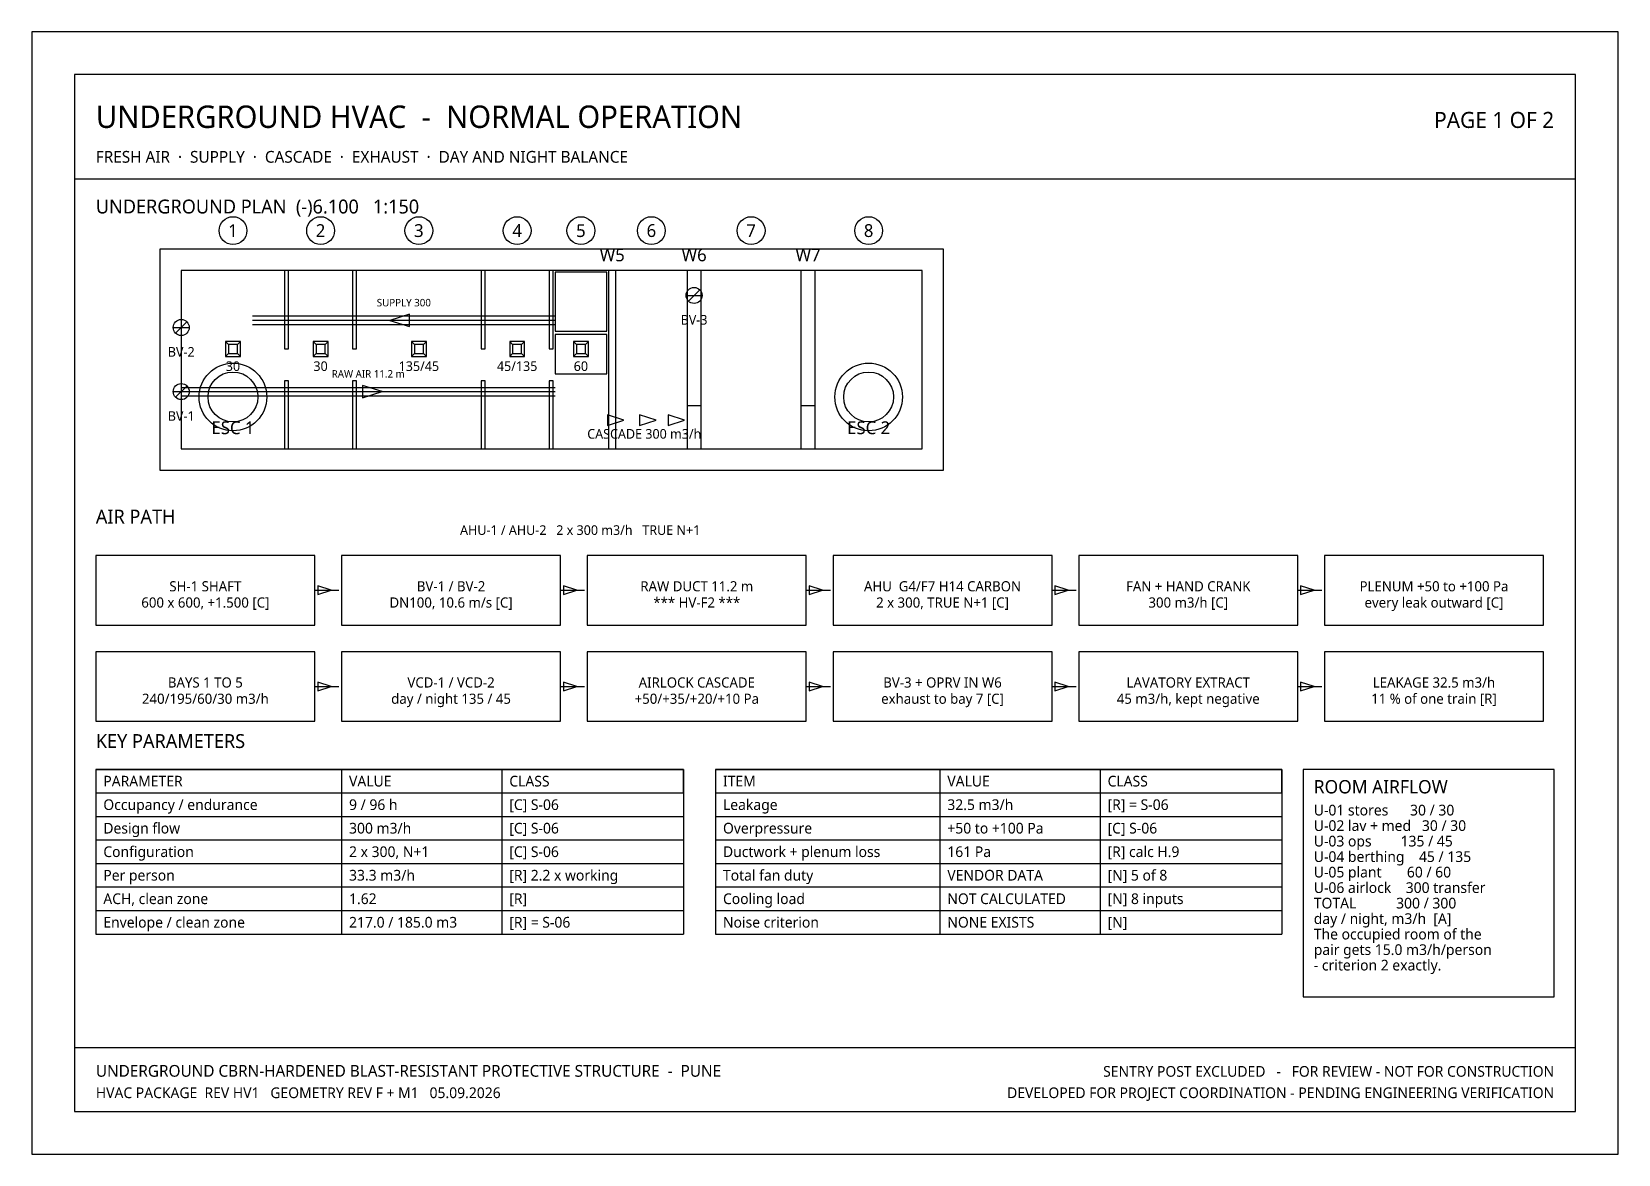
# Model space of a CAD drawing. Header units: millimetres. Extents: x 0 to 297, y 0 to 210.
import ezdxf
from ezdxf.enums import TextEntityAlignment as Align

# ---------------------------------------------------------------- set-up
doc = ezdxf.new("R2010")
doc.units = ezdxf.units.MM
for name, color, linetype in [('M-AIRFLOW', 1, 'Continuous'), ('M-ARCH', 8, 'Continuous'), ('M-CALLOUT', 2, 'Continuous'), ('M-DAMPER', 6, 'Continuous'), ('M-DUCT-CL', 8, 'Continuous'), ('M-DUCT-FRESH', 4, 'Continuous'), ('M-DUCT-RETURN', 3, 'Continuous'), ('M-DUCT-SUPPLY', 5, 'Continuous'), ('M-EQUIP', 2, 'Continuous'), ('M-FLAG', 1, 'Continuous'), ('M-GRID', 5, 'Continuous'), ('M-STRUCT', 7, 'Continuous'), ('M-TABLE', 7, 'Continuous'), ('M-TERMINAL', 2, 'Continuous'), ('M-TEXT', 7, 'Continuous'), ('M-TITLE', 7, 'Continuous'), ('S-NOTE', 7, 'Continuous'), ('S-TITLE', 7, 'Continuous')]:
    doc.layers.add(name, color=color, linetype=linetype)
doc.styles.add('OpenSans', font='OpenSans-Regular.ttf')

# ---------------------------------------------------------------- blocks, each defined once
blk = doc.blocks.new('BVALVE')
at = {"layer": 'M-DAMPER'}
for p, q in [((-3, 0), (3, 0)), ((-2.1, -2.1), (2.1, 2.1))]:
    blk.add_line(p, q, dxfattribs=at)
blk.add_circle((0, 0), 3, dxfattribs=at)
blk = doc.blocks.new('DIFFUSER')
at = {"layer": 'M-TERMINAL'}
for p, q in [((-4, 4), (-2.4, 2.4)), ((4, 4), (2.4, 2.4)), ((-4, -4), (-2.4, -2.4)), ((4, -4), (2.4, -2.4))]:
    blk.add_line(p, q, dxfattribs=at)
for points in [[(-4, -4), (4, -4), (4, 4), (-4, 4)], [(-2.4, -2.4), (2.4, -2.4), (2.4, 2.4), (-2.4, 2.4)]]:
    blk.add_lwpolyline(points, close=True, dxfattribs=at)

msp = doc.modelspace()

# ---------------------------------------------------------------- linework, layer by layer
at = {"layer": 'M-AIRFLOW'}
for p, q in [((53, 105.5), (57.5, 105.5)), ((99, 105.5), (103.5, 105.5)), ((145, 105.5), (149.5, 105.5)), ((191, 105.5), (195.5, 105.5)), ((237, 105.5), (241.5, 105.5)), ((53, 87.5), (57.5, 87.5)), ((99, 87.5), (103.5, 87.5)), ((145, 87.5), (149.5, 87.5)), ((191, 87.5), (195.5, 87.5)), ((237, 87.5), (241.5, 87.5))]:
    msp.add_line(p, q, dxfattribs=at)
for points in [[(67.06, 156), (70.7, 154.83), (70.7, 157.17)], [(65.59, 142.67), (61.95, 143.84), (61.95, 141.5)], [(110.87, 137.33), (107.79, 138.32), (107.79, 136.34)], [(116.87, 137.33), (113.79, 138.32), (113.79, 136.34)], [(122.2, 137.33), (119.12, 138.32), (119.12, 136.34)], [(56.05, 105.5), (53.53, 106.31), (53.53, 104.69)], [(102.05, 105.5), (99.53, 106.31), (99.53, 104.69)], [(148.05, 105.5), (145.53, 106.31), (145.53, 104.69)], [(194.05, 105.5), (191.53, 106.31), (191.53, 104.69)], [(240.05, 105.5), (237.53, 106.31), (237.53, 104.69)], [(56.05, 87.5), (53.53, 88.31), (53.53, 86.69)], [(102.05, 87.5), (99.53, 88.31), (99.53, 86.69)], [(148.05, 87.5), (145.53, 88.31), (145.53, 86.69)], [(194.05, 87.5), (191.53, 88.31), (191.53, 86.69)], [(240.05, 87.5), (237.53, 88.31), (237.53, 86.69)]]:
    msp.add_lwpolyline(points, close=True, dxfattribs=at)
at = {"layer": 'M-ARCH'}
for centre, radius in [((37.67, 141.67), 6.33), ((37.67, 141.67), 4.67), ((156.67, 141.67), 6.33), ((156.67, 141.67), 4.67)]:
    msp.add_circle(centre, radius, dxfattribs=at)
at = {"layer": 'M-DUCT-CL'}
for p, q in [((97.99, 156), (41.33, 156)), ((27.99, 142.67), (97.99, 142.67))]:
    msp.add_line(p, q, dxfattribs=at)
at = {"layer": 'M-DUCT-FRESH'}
for points in [[(12, 99), (53, 99), (53, 112), (12, 112)], [(58, 99), (99, 99), (99, 112), (58, 112)], [(150, 99), (191, 99), (191, 112), (150, 112)], [(196, 99), (237, 99), (237, 112), (196, 112)], [(242, 99), (283, 99), (283, 112), (242, 112)]]:
    msp.add_lwpolyline(points, close=True, dxfattribs=at)
at = {"layer": 'M-DUCT-RETURN'}
for points in [[(104, 81), (145, 81), (145, 94), (104, 94)], [(150, 81), (191, 81), (191, 94), (150, 94)], [(196, 81), (237, 81), (237, 94), (196, 94)], [(242, 81), (283, 81), (283, 94), (242, 94)]]:
    msp.add_lwpolyline(points, close=True, dxfattribs=at)
at = {"layer": 'M-DUCT-SUPPLY'}
for p, q in [((97.99, 156.8), (41.33, 156.8)), ((97.99, 155.2), (41.33, 155.2))]:
    msp.add_line(p, q, dxfattribs=at)
for points in [[(12, 81), (53, 81), (53, 94), (12, 94)], [(58, 81), (99, 81), (99, 94), (58, 94)]]:
    msp.add_lwpolyline(points, close=True, dxfattribs=at)
at = {"layer": 'M-EQUIP'}
for points in [[(97.99, 154), (107.65, 154), (107.65, 165), (97.99, 165)], [(97.99, 146), (107.65, 146), (107.65, 153.33), (97.99, 153.33)]]:
    msp.add_lwpolyline(points, close=True, dxfattribs=at)
at = {"layer": 'M-FLAG'}
for p, q in [((27.99, 143.47), (97.99, 143.47)), ((27.99, 141.87), (97.99, 141.87))]:
    msp.add_line(p, q, dxfattribs=at)
for points in [[(122.67, 132), (125.33, 132), (125.33, 140), (122.67, 140)], [(144, 132), (146.67, 132), (146.67, 140), (144, 140)], [(104, 99), (145, 99), (145, 112), (104, 112)]]:
    msp.add_lwpolyline(points, close=True, dxfattribs=at)
at = {"layer": 'M-GRID'}
for centre in [(37.67, 172.8), (54.07, 172.8), (72.47, 172.8), (90.87, 172.8), (102.8, 172.8), (116, 172.8), (134.67, 172.8), (156.67, 172.8)]:
    msp.add_circle(centre, 2.6, dxfattribs=at)
at = {"layer": 'M-STRUCT'}
for points in [[(24, 128), (170.67, 128), (170.67, 169.33), (24, 169.33)], [(28, 132), (166.67, 132), (166.67, 165.33), (28, 165.33)], [(47.33, 150.67), (48.07, 150.67), (48.07, 165.33), (47.33, 165.33)], [(60.07, 150.67), (60.8, 150.67), (60.8, 165.33), (60.07, 165.33)], [(84.13, 150.67), (84.87, 150.67), (84.87, 165.33), (84.13, 165.33)], [(96.87, 150.67), (97.6, 150.67), (97.6, 165.33), (96.87, 165.33)], [(108, 132), (109.33, 132), (109.33, 165.33), (108, 165.33)], [(122.67, 132), (125.33, 132), (125.33, 165.33), (122.67, 165.33)], [(144, 132), (146.67, 132), (146.67, 165.33), (144, 165.33)], [(47.33, 132), (48.07, 132), (48.07, 144.67), (47.33, 144.67)], [(60.07, 132), (60.8, 132), (60.8, 144.67), (60.07, 144.67)], [(84.13, 132), (84.87, 132), (84.87, 144.67), (84.13, 144.67)], [(96.87, 132), (97.6, 132), (97.6, 144.67), (96.87, 144.67)]]:
    msp.add_lwpolyline(points, close=True, dxfattribs=at)
at = {"layer": 'M-TABLE'}
for p, q in [((12, 72), (122, 72)), ((12, 72), (12, 41.2)), ((58, 72), (58, 41.2)), ((88, 72), (88, 41.2)), ((122, 72), (122, 41.2)), ((128, 72), (234, 72)), ((128, 72), (128, 41.2)), ((170, 72), (170, 41.2)), ((200, 72), (200, 41.2)), ((234, 72), (234, 41.2)), ((12, 63.2), (122, 63.2)), ((128, 63.2), (234, 63.2)), ((12, 58.8), (122, 58.8)), ((128, 58.8), (234, 58.8)), ((12, 54.4), (122, 54.4)), ((128, 54.4), (234, 54.4)), ((12, 50), (122, 50)), ((128, 50), (234, 50)), ((12, 45.6), (122, 45.6)), ((128, 45.6), (234, 45.6)), ((12, 41.2), (122, 41.2)), ((128, 41.2), (234, 41.2))]:
    msp.add_line(p, q, dxfattribs=at)
for points in [[(12, 67.6), (122, 67.6), (122, 72), (12, 72)], [(128, 67.6), (234, 67.6), (234, 72), (128, 72)]]:
    msp.add_lwpolyline(points, close=True, dxfattribs=at)
at = {"layer": 'M-TITLE'}
for p, q in [((8, 182.5), (289, 182.5)), ((8, 20), (289, 20))]:
    msp.add_line(p, q, dxfattribs=at)
for points in [[(0, 0), (297, 0), (297, 210), (0, 210)], [(8, 8), (289, 8), (289, 202), (8, 202)]]:
    msp.add_lwpolyline(points, close=True, dxfattribs=at)
at = {"layer": 'S-TITLE'}
msp.add_lwpolyline([(238, 29.48), (285, 29.48), (285, 72), (238, 72)], close=True, dxfattribs=at)

# ---------------------------------------------------------------- block references
for name, p, xscale, yscale in [('BVALVE', (123.99, 160.67), 0.5, 0.5), ('BVALVE', (27.99, 154.67), 0.5, 0.5), ('DIFFUSER', (37.67, 150.67), 0.35, 0.35), ('DIFFUSER', (54.07, 150.67), 0.35, 0.35), ('DIFFUSER', (72.47, 150.67), 0.35, 0.35), ('DIFFUSER', (90.87, 150.67), 0.35, 0.35), ('DIFFUSER', (102.8, 150.67), 0.35, 0.35), ('BVALVE', (27.99, 142.67), 0.5, 0.5)]:
    msp.add_blockref(name, p, dxfattribs=dict(xscale=xscale, yscale=yscale))

# ---------------------------------------------------------------- texts
at = {"layer": 'M-CALLOUT', "style": 'OpenSans'}
for s, p in [('SUPPLY 300', (69.66, 158.2)), ('RAW AIR 11.2 m', (62.99, 144.87))]:
    msp.add_text(s, height=1.4, dxfattribs=at).set_placement(p, align=Align.BOTTOM_CENTER)
at = {"layer": 'M-DAMPER', "style": 'OpenSans'}
for s, p in [('BV-3', (123.99, 154.67)), ('BV-2', (27.99, 148.67)), ('BV-1', (27.99, 136.67))]:
    msp.add_text(s, height=1.8, dxfattribs=at).set_placement(p, align=Align.BOTTOM_CENTER)
at = {"layer": 'M-DUCT-RETURN', "style": 'OpenSans'}
msp.add_text('CASCADE 300 m3/h', height=1.8, dxfattribs=at).set_placement((114.67, 133.33), align=Align.BOTTOM_CENTER)
at = {"layer": 'M-EQUIP', "style": 'OpenSans'}
msp.add_text('AHU-1 / AHU-2   2 x 300 m3/h   TRUE N+1', height=1.8, dxfattribs=at).set_placement((102.67, 115.33), align=Align.BOTTOM_CENTER)
at = {"layer": 'M-FLAG', "style": 'OpenSans'}
msp.add_text('SENTRY POST EXCLUDED   -   FOR REVIEW - NOT FOR CONSTRUCTION', height=2, dxfattribs=at).set_placement((285, 14.5), align=Align.RIGHT)
at = {"layer": 'M-GRID', "style": 'OpenSans'}
for s, p in [('1', (37.67, 172.8)), ('2', (54.07, 172.8)), ('3', (72.47, 172.8)), ('4', (90.87, 172.8)), ('5', (102.8, 172.8)), ('6', (116, 172.8)), ('7', (134.67, 172.8)), ('8', (156.67, 172.8))]:
    msp.add_text(s, height=2.4, dxfattribs=at).set_placement(p, align=Align.MIDDLE_CENTER)
at = {"layer": 'M-TABLE', "style": 'OpenSans'}
for s, p in [('PARAMETER', (13.4, 68.8)), ('VALUE', (59.4, 68.8)), ('CLASS', (89.4, 68.8)), ('ITEM', (129.4, 68.8)), ('VALUE', (171.4, 68.8)), ('CLASS', (201.4, 68.8)), ('Occupancy / endurance', (13.4, 64.4)), ('9 / 96 h', (59.4, 64.4)), ('[C] S-06', (89.4, 64.4)), ('Leakage', (129.4, 64.4)), ('32.5 m3/h', (171.4, 64.4)), ('[R] = S-06', (201.4, 64.4)), ('Design flow', (13.4, 60)), ('300 m3/h', (59.4, 60)), ('[C] S-06', (89.4, 60)), ('Overpressure', (129.4, 60)), ('+50 to +100 Pa', (171.4, 60)), ('[C] S-06', (201.4, 60)), ('Configuration', (13.4, 55.6)), ('2 x 300, N+1', (59.4, 55.6)), ('[C] S-06', (89.4, 55.6)), ('Ductwork + plenum loss', (129.4, 55.6)), ('161 Pa', (171.4, 55.6)), ('[R] calc H.9', (201.4, 55.6)), ('Per person', (13.4, 51.2)), ('33.3 m3/h', (59.4, 51.2)), ('[R] 2.2 x working', (89.4, 51.2)), ('Total fan duty', (129.4, 51.2)), ('VENDOR DATA', (171.4, 51.2)), ('[N] 5 of 8', (201.4, 51.2)), ('ACH, clean zone', (13.4, 46.8)), ('1.62', (59.4, 46.8)), ('[R]', (89.4, 46.8)), ('Cooling load', (129.4, 46.8)), ('NOT CALCULATED', (171.4, 46.8)), ('[N] 8 inputs', (201.4, 46.8)), ('Envelope / clean zone', (13.4, 42.4)), ('217.0 / 185.0 m3', (59.4, 42.4)), ('[R] = S-06', (89.4, 42.4)), ('Noise criterion', (129.4, 42.4)), ('NONE EXISTS', (171.4, 42.4)), ('[N]', (201.4, 42.4))]:
    msp.add_text(s, height=2, dxfattribs=at).set_placement(p)
at = {"layer": 'M-TERMINAL', "style": 'OpenSans'}
for s, p in [('30', (37.67, 146)), ('30', (54.07, 146)), ('135/45', (72.47, 146)), ('45/135', (90.87, 146)), ('60', (102.8, 146))]:
    msp.add_text(s, height=1.8, dxfattribs=at).set_placement(p, align=Align.BOTTOM_CENTER)
at = {"layer": 'M-TEXT', "style": 'OpenSans'}
for s, height, p in [('FRESH AIR  ·  SUPPLY  ·  CASCADE  ·  EXHAUST  ·  DAY AND NIGHT BALANCE', 2.2, (12, 185.5)), ('HVAC PACKAGE  REV HV1   GEOMETRY REV F + M1   05.09.2026', 2, (12, 10.5))]:
    msp.add_text(s, height=height, dxfattribs=at).set_placement(p)
for s, p in [('W5', (108.67, 166.33)), ('W6', (124, 166.33)), ('W7', (145.33, 166.33)), ('ESC 1', (37.67, 134)), ('ESC 2', (156.67, 134))]:
    msp.add_text(s, height=2.4, dxfattribs=at).set_placement(p, align=Align.BOTTOM_CENTER)
for s, p in [('SH-1 SHAFT', (32.5, 106.26)), ('BV-1 / BV-2', (78.5, 106.26)), ('RAW DUCT 11.2 m', (124.5, 106.26)), ('AHU  G4/F7 H14 CARBON', (170.5, 106.26)), ('FAN + HAND CRANK', (216.5, 106.26)), ('PLENUM +50 to +100 Pa', (262.5, 106.26)), ('600 x 600, +1.500 [C]', (32.5, 103.22)), ('DN100, 10.6 m/s [C]', (78.5, 103.22)), ('*** HV-F2 ***', (124.5, 103.22)), ('2 x 300, TRUE N+1 [C]', (170.5, 103.22)), ('300 m3/h [C]', (216.5, 103.22)), ('every leak outward [C]', (262.5, 103.22)), ('BAYS 1 TO 5', (32.5, 88.26)), ('VCD-1 / VCD-2', (78.5, 88.26)), ('AIRLOCK CASCADE', (124.5, 88.26)), ('BV-3 + OPRV IN W6', (170.5, 88.26)), ('LAVATORY EXTRACT', (216.5, 88.26)), ('LEAKAGE 32.5 m3/h', (262.5, 88.26)), ('240/195/60/30 m3/h', (32.5, 85.22)), ('day / night 135 / 45', (78.5, 85.22)), ('+50/+35/+20/+10 Pa', (124.5, 85.22)), ('exhaust to bay 7 [C]', (170.5, 85.22)), ('45 m3/h, kept negative', (216.5, 85.22)), ('11 % of one train [R]', (262.5, 85.22))]:
    msp.add_text(s, height=1.9, dxfattribs=at).set_placement(p, align=Align.MIDDLE_CENTER)
msp.add_text('DEVELOPED FOR PROJECT COORDINATION - PENDING ENGINEERING VERIFICATION', height=2, dxfattribs=at).set_placement((285, 10.5), align=Align.RIGHT)
at = {"layer": 'M-TITLE', "style": 'OpenSans'}
for s, height, p in [('UNDERGROUND HVAC  -  NORMAL OPERATION', 4.2, (12, 192)), ('UNDERGROUND PLAN  (-)6.100   1:150', 2.6, (12, 176)), ('AIR PATH', 2.6, (12, 118)), ('KEY PARAMETERS', 2.6, (12, 76)), ('UNDERGROUND CBRN-HARDENED BLAST-RESISTANT PROTECTIVE STRUCTURE  -  PUNE', 2.2, (12, 14.5))]:
    msp.add_text(s, height=height, dxfattribs=at).set_placement(p)
msp.add_text('PAGE 1 OF 2', height=3, dxfattribs=at).set_placement((285, 192), align=Align.RIGHT)
at = {"layer": 'S-NOTE', "style": 'OpenSans'}
for s, p in [('U-01 stores      30 / 30', (240, 63.38)), ('U-02 lav + med   30 / 30', (240, 60.48)), ('U-03 ops        135 / 45', (240, 57.58)), ('U-04 berthing    45 / 135', (240, 54.68)), ('U-05 plant       60 / 60', (240, 51.78)), ('U-06 airlock    300 transfer', (240, 48.88)), ('TOTAL           300 / 300', (240, 45.98)), ('day / night, m3/h  [A]', (240, 43.08)), ('The occupied room of the', (240, 40.18)), ('pair gets 15.0 m3/h/person', (240, 37.28)), ('- criterion 2 exactly.', (240, 34.38))]:
    msp.add_text(s, height=2, dxfattribs=at).set_placement(p)
at = {"layer": 'S-TITLE', "style": 'OpenSans'}
msp.add_text('ROOM AIRFLOW', height=2.5, dxfattribs=at).set_placement((240, 67.5))

doc.saveas('drawing.dxf')
